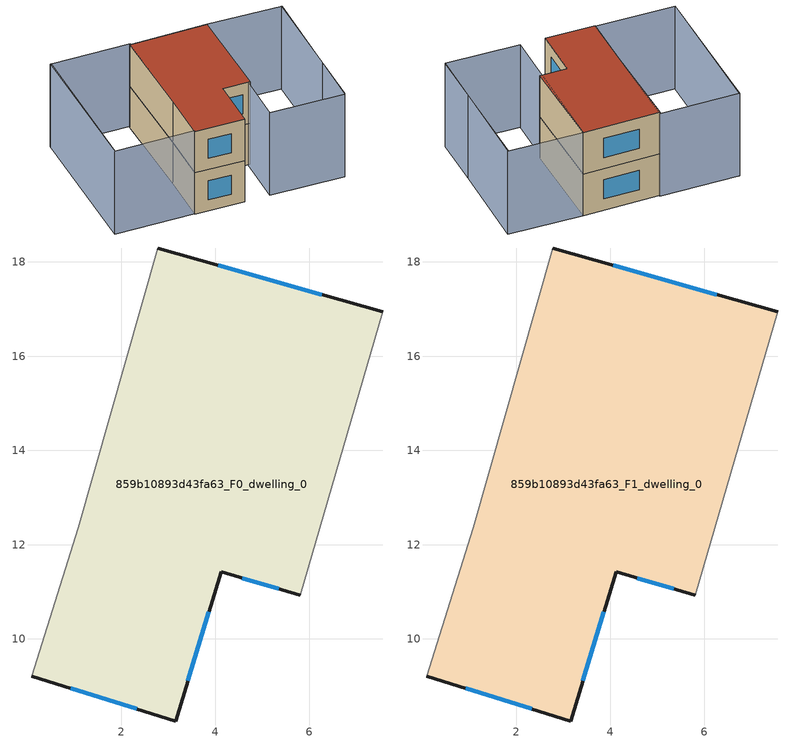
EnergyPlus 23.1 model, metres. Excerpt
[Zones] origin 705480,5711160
859b10893d43fa63_F0_dwelling_0
 floor ground (EU_floor_Construction): 7.55,16.94 5.8,10.92 4.12,11.42 3.16,8.26 0.11,9.2 1.09,12.36 2.77,18.3 z0
 wall outside (EU_wall_Construction): 7.55,16.94 2.77,18.3 / 0.11,9.2 3.16,8.26 4.12,11.42 5.8,10.92 z0:3
 wall adiabatic (EU_wall_Construction): 2.77,18.3 1.09,12.36 0.11,9.2 / 5.8,10.92 7.55,16.94 z0:3
 window (EU_Window_Construction): 6.26,17.31 4.06,17.93 / 4.58,11.29 5.35,11.06 / 3.42,9.11 3.86,10.57 / 0.93,8.95 2.34,8.51 z0.81:2.19
859b10893d43fa63_F1_dwelling_0
 floor to 859b10893d43fa63_F0_dwelling_0 (EU_floor_Construction): 7.55,16.94 5.8,10.92 4.12,11.42 3.16,8.26 0.11,9.2 1.09,12.36 2.77,18.3 z3
 wall outside (EU_wall_Construction): 7.55,16.94 2.77,18.3 / 0.11,9.2 3.16,8.26 4.12,11.42 5.8,10.92 z3:6
 wall adiabatic (EU_wall_Construction): 2.77,18.3 1.09,12.36 0.11,9.2 / 5.8,10.92 7.55,16.94 z3:6
 window (EU_Window_Construction): 6.26,17.31 4.06,17.93 / 4.58,11.29 5.35,11.06 / 3.42,9.11 3.86,10.57 / 0.93,8.95 2.34,8.51 z3.81:5.19
 roof outside (EU_roof_Construction): 5.8,10.92 7.55,16.94 2.77,18.3 1.09,12.36 0.11,9.2 3.16,8.26 4.12,11.42 z6
shading: 9.32,6.48 12.06,15.53 / -1.99,19.82 -4.73,10.75 / 12.11,15.52 9.26,6.39 / 9.26,6.39 4.7,7.82 / 4.7,7.82 7.55,16.94 / 7.55,16.94 12.11,15.52 / -4.77,10.73 -2.05,19.84 / -2.05,19.84 2.88,18.37 / 2.88,18.37 0.16,9.26 / 0.16,9.26 -4.77,10.73 z0:6
[Building]
EU S2 Campaign: North Axis=0; Terrain=City; Solar Distribution=FullExterior
[Site:Location]
London: Latitude=51.5; Longitude=-0.5; Time Zone=0; Elevation=25
[SizingPeriod:WeatherFileDays]
AnnualSizingPeriod: Begin Month=1; Begin Day of Month=1; End Month=12; End Day of Month=31; Day of Week for Start Day=Monday; Use Weather File Daylight Saving Period=No; Use Weather File Rain and Snow Indicators=No
[MATERIAL]
EU_InternalMass_Material: Roughness=MediumRough; Thickness=0.1; Conductivity=1; Density=1800; Specific Heat=900; Thermal Absorptance=0.9; Solar Absorptance=0.7; Visible Absorptance=0.7
[MATERIAL:NOMASS] Roughness=MediumRough; Thermal Absorptance=0.9; Solar Absorptance=0.7; Visible Absorptance=0.7
Name | Thermal Resistance
EU_wall_NoMass | 0.555556
EU_roof_NoMass | 0.510204
EU_floor_NoMass | 1.68919
[WINDOWMATERIAL:SIMPLEGLAZINGSYSTEM]
EU_Window_SimpleGlazing: UFactor=3.96; Solar Heat Gain Coefficient=0.85; Visible Transmittance=0.85
[CONSTRUCTION]
EU_wall_Construction: EU_wall_NoMass
EU_roof_Construction: EU_roof_NoMass
EU_floor_Construction: EU_floor_NoMass
EU_Window_Construction: EU_Window_SimpleGlazing
EU_InternalMass_Construction: EU_InternalMass_Material
[ZONE] Type=1; Multiplier=1; Ceiling Height=autocalculate; Volume=124.016; Floor Area=autocalculate; Part of Total Floor Area=Yes
859b10893d43fa63_F0_dwelling_0; 859b10893d43fa63_F1_dwelling_0
[INTERNALMASS] Construction=EU_InternalMass_Construction; Surface Area=41.3388
Name | Zone or ZoneList
859b10893d43fa63_F0_dwelling_0_EU_InternalMass | 859b10893d43fa63_F0_dwelling_0
859b10893d43fa63_F1_dwelling_0_EU_InternalMass | 859b10893d43fa63_F1_dwelling_0
[OTHEREQUIPMENT] Fuel Type=Electricity; Design Level Calculation Method=Watts/Area; Power per Zone Floor Area=1; Fraction Latent=0; Fraction Radiant=0; Fraction Lost=0; Carbon Dioxide Generation Rate=0; EndUse Subcategory=EU_Step8_InternalGains
Name | Zone or ZoneList or Space or SpaceList | Schedule
EU_Step8_InternalGain_859b10893d43fa63_F0_dwelling_0_f000 | 859b10893d43fa63_F0_dwelling_0 | EU_Step8_GainSchedule_859b10893d43fa63_F0_dwelling_0_f000
EU_Step8_InternalGain_859b10893d43fa63_F1_dwelling_0_f000 | 859b10893d43fa63_F1_dwelling_0 | EU_Step8_GainSchedule_859b10893d43fa63_F1_dwelling_0_f000
[ZONEVENTILATION:DESIGNFLOWRATE] Schedule=EU_AlwaysOn; Design Flow Rate Calculation Method=AirChanges/Hour; Air Changes per Hour=0.48; Ventilation Type=Natural; Fan Pressure Rise=0; Fan Total Efficiency=1; Constant Term Coefficient=1; Temperature Term Coefficient=0; Velocity Term Coefficient=0; Velocity Squared Term Coefficient=0; Minimum Indoor Temperature=-100; Maximum Indoor Temperature=100; Delta Temperature=-100; Minimum Outdoor Temperature=-100; Maximum Outdoor Temperature=100; Maximum Wind Speed=40
Name | Zone or ZoneList or Space or SpaceList
EU_ConstantAir_859b10893d43fa63_F0_dwelling_0 | 859b10893d43fa63_F0_dwelling_0
EU_ConstantAir_859b10893d43fa63_F1_dwelling_0 | 859b10893d43fa63_F1_dwelling_0
[HVACTEMPLATE:THERMOSTAT] Constant Heating Setpoint=20; Constant Cooling Setpoint=50
EU_HeatOnly_859b10893d43fa63_F0_dwelling_0; EU_HeatOnly_859b10893d43fa63_F1_dwelling_0
[HVACTEMPLATE:ZONE:IDEALLOADSAIRSYSTEM] System Availability Schedule=EU_AlwaysOn; Maximum Heating Supply Air Temperature=50; Minimum Cooling Supply Air Temperature=13; Maximum Heating Supply Air Humidity Ratio=0.0156; Minimum Cooling Supply Air Humidity Ratio=0.0077; Heating Limit=NoLimit; Cooling Limit=NoLimit; Heating Availability Schedule=EU_AlwaysOn; Cooling Availability Schedule=EU_CoolingOff; Dehumidification Control Type=ConstantSensibleHeatRatio; Cooling Sensible Heat Ratio=0.7; Dehumidification Setpoint=60; Humidification Control Type=None; Humidification Setpoint=30; Outdoor Air Method=None; Outdoor Air Flow Rate per Person=0.00944; Outdoor Air Flow Rate per Zone Floor Area=0; Outdoor Air Flow Rate per Zone=0; Demand Controlled Ventilation Type=None; Outdoor Air Economizer Type=NoEconomizer; Heat Recovery Type=None; Sensible Heat Recovery Effectiveness=0.7; Latent Heat Recovery Effectiveness=0.65
Name | Template Thermostat
859b10893d43fa63_F0_dwelling_0 | EU_HeatOnly_859b10893d43fa63_F0_dwelling_0
859b10893d43fa63_F1_dwelling_0 | EU_HeatOnly_859b10893d43fa63_F1_dwelling_0
[SIZING:ZONE] Zone Cooling Design Supply Air Temperature Input Method=SupplyAirTemperature; Zone Cooling Design Supply Air Temperature=13; Zone Heating Design Supply Air Temperature Input Method=SupplyAirTemperature; Zone Heating Design Supply Air Temperature=50; Zone Cooling Design Supply Air Humidity Ratio=0.008; Zone Heating Design Supply Air Humidity Ratio=0.008; Cooling Design Air Flow Method=DesignDay; Cooling Design Air Flow Rate=0; Cooling Minimum Air Flow per Zone Floor Area=0.000762; Cooling Minimum Air Flow=0; Cooling Minimum Air Flow Fraction=0.2; Heating Design Air Flow Method=DesignDay; Heating Design Air Flow Rate=0; Heating Maximum Air Flow per Zone Floor Area=0.002032; Heating Maximum Air Flow=0.141576; Heating Maximum Air Flow Fraction=0.3; Account for Dedicated Outdoor Air System=No; Dedicated Outdoor Air System Control Strategy=NeutralSupplyAir; Dedicated Outdoor Air Low Setpoint Temperature for Design=autosize; Dedicated Outdoor Air High Setpoint Temperature for Design=autosize; Zone Load Sizing Method=Sensible Load Only No Latent Load; Zone Latent Cooling Design Supply Air Humidity Ratio Input Method=HumidityRatioDifference; Zone Cooling Design Supply Air Humidity Ratio Difference=0.005; Zone Latent Heating Design Supply Air Humidity Ratio Input Method=HumidityRatioDifference; Zone Humidification Design Supply Air Humidity Ratio Difference=0.005
859b10893d43fa63_F0_dwelling_0; 859b10893d43fa63_F1_dwelling_0
[SCHEDULE:CONSTANT]
Name | Hourly Value
EU_AlwaysOn | 1
EU_CoolingOff | 0
[SCHEDULE:FILE] Column Number=1; Rows to Skip at Top=0; Number of Hours of Data=8760; Column Separator=Comma; Interpolate to Timestep=No; Minutes per Item=60; Adjust Schedule for Daylight Savings=Yes
Name | File
EU_Step8_GainSchedule_859b10893d43fa63_F0_dwelling_0_f000 | ../../schedules/859b10893d43fa63/859b10893d43fa63_F0_dwelling_0_f000_gain.csv
EU_Step8_GainSchedule_859b10893d43fa63_F1_dwelling_0_f000 | ../../schedules/859b10893d43fa63/859b10893d43fa63_F1_dwelling_0_f000_gain.csv
